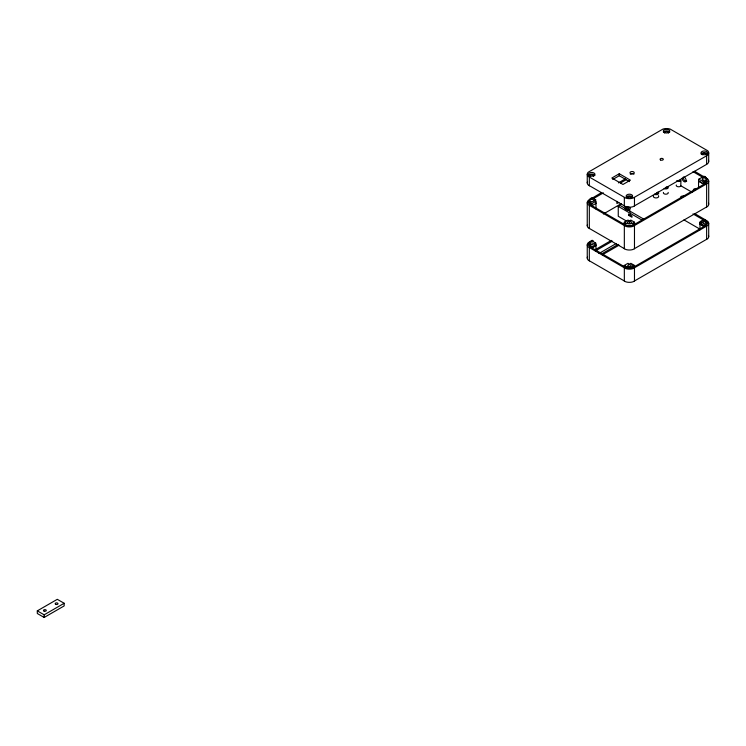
<?xml version="1.0" encoding="UTF-8"?>
<svg xmlns="http://www.w3.org/2000/svg" width="746" height="746" viewBox="0 0 746 746"><rect width="100%" height="100%" fill="white"/><g stroke="black" fill="none" stroke-linecap="round" stroke-linejoin="round"><path stroke-width="1.12" d="M677.806 180.579A1.212 0.699 0 0 0 679.83 180.271L680.772 180.793A2.434 1.408 0 0 1 676.557 180.793M680.939 180.56L680.772 186.071A2.434 1.408 0 0 1 677.732 186.668A2.434 1.408 0 0 1 676.314 185.008M706.63 155.793L707.721 154.972A7.292 4.206 0 0 0 707.721 150.767L670.197 129.095A7.292 4.206 0 0 0 662.905 129.095L588.23 172.214A7.292 4.206 0 0 0 588.23 176.42L625.754 198.091A7.292 4.206 0 0 0 633.046 198.091L706.63 155.793L706.63 164.372L633.046 206.67A7.292 4.206 0 0 1 625.754 206.67L588.23 184.999A7.292 4.206 0 0 1 587.503 181.81M706.63 164.372L707.721 163.551A7.292 4.206 0 0 0 708.448 160.362M601.351 192.72L588.23 200.488A7.292 4.206 0 0 0 588.23 204.693L625.754 226.364A7.292 4.206 0 0 0 633.046 226.364L707.721 183.246A7.292 4.206 0 0 0 707.721 179.04L694.629 171.291M587.503 224.602A7.292 4.206 0 0 0 588.23 227.791L625.754 249.462A7.292 4.206 0 0 0 633.046 249.462L707.721 206.344A7.292 4.206 0 0 0 708.448 203.154M593.322 240.911L592.175 240.249L588.23 242.72A7.292 4.206 0 0 0 588.23 246.926L625.754 268.597A7.292 4.206 0 0 0 633.046 268.597L707.721 225.478A7.292 4.206 0 0 0 707.721 221.273L694.629 213.524M587.503 256.932A7.292 4.206 0 0 0 588.23 260.13L625.754 281.792A7.292 4.206 0 0 0 633.046 281.792L707.721 238.683A7.292 4.206 0 0 0 708.448 235.484M619.255 173.743L611.832 178.033L622.975 184.467L630.398 180.178L619.255 173.743L619.255 175.72L629.475 181.623M612.755 179.478L619.255 175.72M618.387 182.882L625.4 178.835M593.322 198.678L603.393 192.86M620.504 182.984L626.547 179.497M595.681 199.788L594.254 200.609L595.681 201.439L591.97 203.583L590.692 202.847A5.464 3.152 0 0 1 590.692 198.38L591.97 197.643L595.681 199.788L595.681 203.416M591.97 205.728L595.97 203.416M618.844 202.418L616.914 203.527L616.914 201.327M603.393 213.981L621.511 203.518M626.258 220.9L618.257 216.284L618.257 206.381L619.973 205.392L643.975 219.249M628.542 215.296L631.974 217.273L631.974 215.958L628.542 213.971L628.542 215.296L630.258 214.307M624.262 222.224L627.973 220.079L629.4 220.9L630.827 220.079L634.548 222.224L634.548 224.201L633.27 224.938A5.464 3.152 0 0 1 625.53 224.938L624.262 224.201L624.262 222.224L625.53 222.961A5.464 3.152 0 0 0 633.27 222.961L634.548 222.224M698.843 179.161L703.982 182.136L705.259 181.399L705.259 183.376L703.982 184.113L698.843 181.147L698.843 179.161L703.982 176.196L705.259 176.933M595.681 243.998L595.681 243.01L594.254 243.839L595.681 244.66L595.681 245.648L591.97 247.793L590.692 247.057A5.464 3.152 0 0 1 589.816 243.252M595.681 243.01L591.97 240.865L590.692 241.601A5.464 3.152 0 0 0 590.692 246.068L591.97 246.805L595.681 244.66M591.97 247.961L595.97 245.648M595.196 249.724L611.31 240.426M595.336 250.964L612.447 241.089M598.982 253.481L616.075 243.606M601.435 254.041L618.192 244.371M602.32 254.852L619.077 245.182M624.262 265.445L627.973 263.301L629.4 264.131L630.827 263.301L634.548 265.445L634.548 266.434L633.27 267.171A5.464 3.152 0 0 1 625.53 267.18L624.262 266.434L624.262 265.445L625.53 266.182A5.464 3.152 0 0 0 633.27 266.182L634.548 265.445M701.697 223.38L700.27 222.55L700.27 221.562L703.982 219.417L705.259 220.154M699.981 229.815L699.981 222.55L701.986 221.394M700.27 223.213L703.982 225.357L705.259 224.621L705.259 225.609L703.982 226.346L700.27 224.201L700.27 223.213L701.697 222.392L700.27 221.562M37.3 610.862L57.302 599.318L64.165 603.272L64.165 605.92L44.154 617.464L37.3 613.501L37.3 610.862L44.154 614.825L64.165 603.272M695.048 188.691L694.824 188.719A2.434 1.408 0 0 0 693.51 190.556M692.978 171.655L702.984 177.427M703.982 184.281L698.554 181.147L698.554 187.815M680.939 185.838L692.027 192.226M692.978 213.897L703.982 220.247M699.981 222.55L701.408 223.38M699.981 224.201L703.982 226.514M683.979 219.911L699.981 229.153M618.257 206.381L642.259 220.247M589.816 201.019A5.464 3.152 0 0 0 590.692 204.824L591.97 205.56L591.97 203.583M631.834 264.709L634.827 266.434M708.7 152.874L708.7 161.453M708.7 181.147L708.7 204.236M708.7 223.38L708.7 236.575M706.63 184.066L706.63 207.164M706.63 226.308L706.63 239.503M703.982 182.136L703.982 184.113M703.982 219.417L703.982 220.406M703.982 225.357L703.982 226.346M634.473 197.457L634.473 206.036M634.473 225.73L634.473 248.828M634.473 267.963L634.473 281.167M633.27 222.961L633.27 224.938M633.27 266.182L633.27 267.171M629.4 220.9L629.4 222.886M625.53 222.961L625.53 224.938M625.53 266.182L625.53 267.171M624.337 197.457L624.337 206.036M624.337 225.73L624.337 248.828M624.337 267.963L624.337 281.167M595.97 201.765L595.97 208.973M595.97 243.998L595.97 251.262M591.97 246.805L591.97 247.793M590.692 202.847L590.692 204.824M590.692 246.068L590.692 247.057M589.321 177.24L589.321 185.819M589.321 205.514L589.321 228.612M589.321 247.756L589.321 260.951M587.251 174.322L587.251 182.901M587.251 202.595L587.251 225.684M587.251 244.828L587.251 258.023M44.154 614.825L44.154 617.464M630.286 174.116A2.126 1.222 0 0 1 633.96 174.116M589.955 176.55A2.024 1.166 0 0 1 591.709 174.797A2.024 1.166 0 0 1 593.462 176.55M627.433 197.998A2.024 1.166 0 0 1 629.456 196.562A2.024 1.166 0 0 1 631.34 198.063M702.284 154.823A2.024 1.166 0 0 1 704.243 153.35A2.024 1.166 0 0 1 706.192 154.823M664.593 133.058A2.024 1.166 0 0 1 666.551 131.594A2.024 1.166 0 0 1 668.509 133.058M663.418 132.275A3.245 1.874 0 0 1 666.551 130.886A3.245 1.874 0 0 1 669.684 132.275M701.1 154.04A3.245 1.874 0 0 1 704.243 152.65A3.245 1.874 0 0 1 707.376 154.04M588.575 175.487A3.245 1.874 0 0 1 591.709 174.098A3.245 1.874 0 0 1 594.851 175.487M626.286 197.196A3.245 1.874 0 0 1 629.493 195.853A3.245 1.874 0 0 1 632.561 197.298M684.147 177.035A2.825 1.632 60 0 1 686.152 180.504A2.825 1.632 60 0 1 684.147 181.66A2.825 1.632 60 0 1 682.152 178.191M706.872 180.299A5.66 3.264 0 0 1 705.408 183.451L633.401 225.031A5.66 3.264 0 0 1 625.4 225.031L590.543 204.898A5.66 3.264 0 0 1 589.638 200.954M706.863 181.147A5.464 3.152 0 0 1 705.259 183.376M705.259 176.933A5.464 3.152 0 0 1 705.259 181.399M686.712 181.138A2.825 1.632 60 0 1 684.296 180.112A2.825 1.632 60 0 1 683.364 176.979M629.969 210.987A2.676 1.548 0 0 1 630.258 212.153M658.336 195.629A2.676 1.548 0 0 1 656.014 197.942A2.676 1.548 0 0 1 653.701 195.629M668.155 192.431A2.434 1.408 0 0 1 665.805 194.193A2.434 1.408 0 0 1 663.455 192.431M628.328 206.978A2.676 1.548 0 0 1 630.156 209.048A2.676 1.548 0 0 1 626.37 209.822M625.372 209.262A2.676 1.548 0 0 1 627.628 206.931M657.907 192.002A2.676 1.548 0 0 1 658.14 194.035A2.676 1.548 0 0 1 654.68 194.436M656.909 192.589A1.259 0.727 0 0 1 656.909 193.606A1.259 0.727 0 0 1 655.128 193.606M667.53 186.519A2.434 1.408 0 0 1 667.53 188.505A2.434 1.408 0 0 1 664.089 188.505M666.299 186.845A1.259 0.727 0 0 1 666.887 187.88A1.259 0.727 0 0 1 665.031 188.076M680.846 198.11A2.434 1.408 0 0 1 681.471 196.301A2.434 1.408 0 0 1 684.669 196.422M681.704 197.345A1.259 0.727 0 0 1 683.056 196.692M694.852 190.519A1.259 0.727 0 0 1 694.61 189.726A1.259 0.727 0 0 1 695.785 189.297M706.313 221.749A5.66 3.264 0 0 1 705.408 225.684L633.401 267.264A5.66 3.264 0 0 1 625.4 267.264L590.543 247.131A5.66 3.264 0 0 1 589.638 243.196M706.863 223.38A5.464 3.152 0 0 1 705.259 225.609M706.136 221.804A5.464 3.152 0 0 1 706.676 222.56M705.259 220.154A5.464 3.152 0 0 1 705.259 224.621M55.586 604.269A1.417 0.821 0 0 0 57.955 603.896A1.417 0.821 0 0 0 56.22 602.899A1.417 0.821 0 0 0 55.586 604.269M44.163 611.16A1.417 0.821 0 0 0 46.289 610.452A1.417 0.821 0 0 0 44.163 609.743A1.417 0.821 0 0 0 44.163 611.16M664.257 132.434A3.245 1.874 0 0 0 669.684 131.594A3.245 1.874 0 0 0 665.712 129.3A3.245 1.874 0 0 0 664.257 132.434M701.949 154.198A3.245 1.874 0 0 0 707.376 153.359A3.245 1.874 0 0 0 703.403 151.056A3.245 1.874 0 0 0 701.949 154.198M590.086 175.944A3.245 1.874 0 0 0 594.954 174.322A3.245 1.874 0 0 0 590.086 172.699A3.245 1.874 0 0 0 590.086 175.944M627.703 197.671A3.245 1.874 0 0 0 632.645 196.133A3.245 1.874 0 0 0 627.852 194.426A3.245 1.874 0 0 0 627.703 197.671M660.546 159.961A1.613 0.932 0 0 0 663.25 159.551A1.613 0.932 0 0 0 661.273 158.404A1.613 0.932 0 0 0 660.546 159.961M631.06 173.809A2.126 1.222 0 0 0 634.24 172.746A2.126 1.222 0 0 0 631.06 171.683A2.126 1.222 0 0 0 631.06 173.809M590.701 201.625A2.024 1.166 0 0 0 593.732 200.609A2.024 1.166 0 0 0 590.701 199.602A2.024 1.166 0 0 0 590.701 201.625M628.337 223.371A2.024 1.166 0 0 0 631.424 222.401A2.024 1.166 0 0 0 628.44 221.348A2.024 1.166 0 0 0 628.337 223.371M703.226 180.178A2.024 1.166 0 0 0 706.266 179.161A2.024 1.166 0 0 0 703.226 178.154A2.024 1.166 0 0 0 703.226 180.178M626.78 208.983A1.259 0.727 0 0 0 628.878 208.656A1.259 0.727 0 0 0 627.349 207.77A1.259 0.727 0 0 0 626.78 208.983M703.431 223.194A1.613 0.932 0 0 0 705.856 222.392A1.613 0.932 0 0 0 703.431 221.581A1.613 0.932 0 0 0 703.431 223.194M628.552 266.387A1.613 0.932 0 0 0 631.013 265.623A1.613 0.932 0 0 0 628.636 264.774A1.613 0.932 0 0 0 628.552 266.387M590.907 244.641A1.613 0.932 0 0 0 593.331 243.839A1.613 0.932 0 0 0 590.907 243.028A1.613 0.932 0 0 0 590.907 244.641"/></g></svg>
